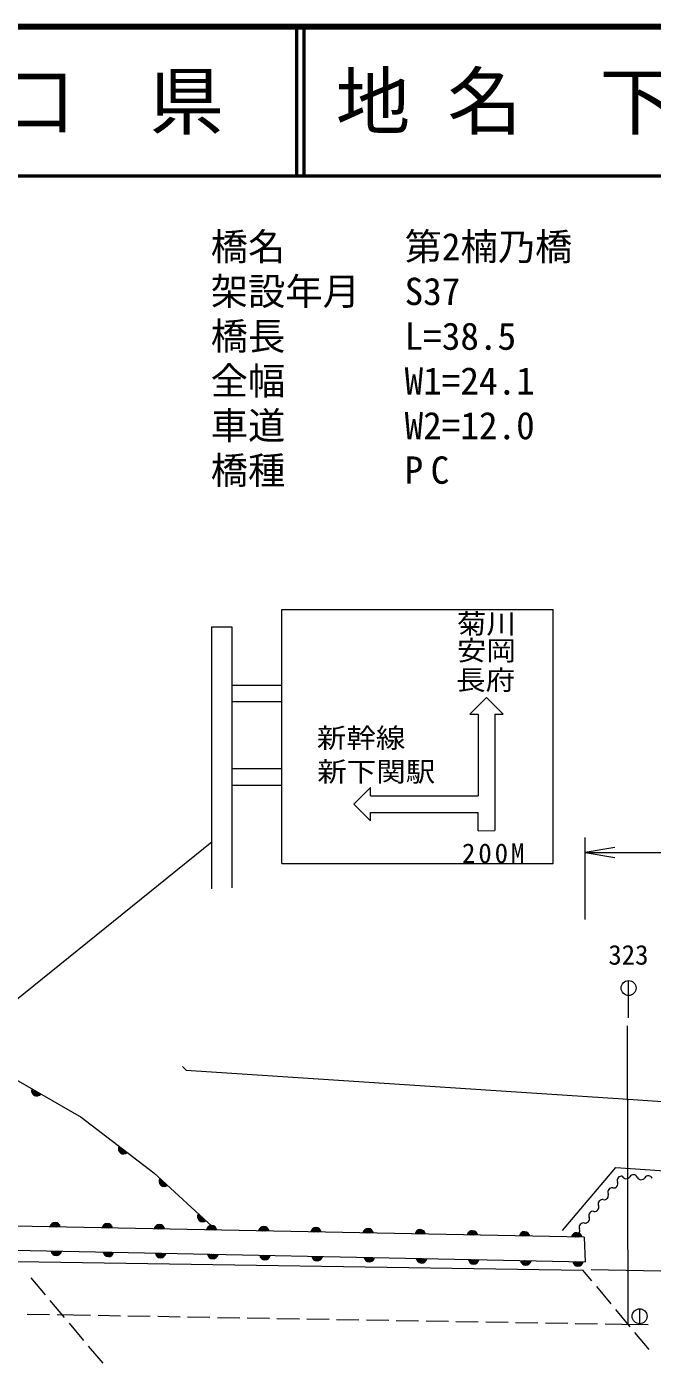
# Model space of a CAD drawing. Units: millimetres, scale not verified. Extents: x 40000 to 680000, y 20000 to 380000.
# Drawn here: x 349659 to 391610, y 290364 to 380000 of the extents above; entities that cross this region are included whole.
import ezdxf
from ezdxf.enums import TextEntityAlignment as Align

# ---------------------------------------------------------------- set-up
doc = ezdxf.new("R2010")
doc.units = ezdxf.units.MM
doc.header["$LTSCALE"] = 1000
for name, color, linetype, lineweight in [('M-STR-HTXT', 7, 'Continuous', 13), ('M-STR-STR1', 1, 'Continuous', 13), ('M-STR-STRC', 7, 'Continuous', 13), ('M-TTL', 2, 'Continuous', 140), ('M-TTL-LINE', 7, 'Continuous', 50), ('M-WORK', 1, 'Continuous', 13)]:
    doc.layers.add(name, color=color, linetype=linetype, lineweight=lineweight)
doc.layers.add('M-TTL-TXT', color=7, linetype='Continuous')
doc.styles.add('ＭＳ ゴシック', font='')
doc.styles.get('ＭＳ ゴシック').set_extended_font_data('MS Gothic')

# ---------------------------------------------------------------- blocks, each defined once
blk = doc.blocks.new('open_arrow')
at = {"color": 0, "linetype": 'Continuous', "lineweight": -2}
blk.add_lwpolyline([(7.5, 1.25), (0, 0), (7.5, -1.25)], dxfattribs=at)

msp = doc.modelspace()

# ---------------------------------------------------------------- linework, layer by layer
at = {"layer": 'M-STR-HTXT'}
for p, q in [((387100, 320122), (387100, 325622)), ((387100, 324622), (513340, 324622))]:
    msp.add_line(p, q, dxfattribs=at)
at = {"layer": 'M-STR-STR1'}
for p, q in [((349014, 297191), (386955, 296611)), ((349928, 296104), (350893, 294956)), ((387562, 295885), (386955, 296611)), ((388845, 294351), (387883, 295502)), ((351215, 294574), (352180, 293426)), ((390128, 292817), (389166, 293967)), ((352502, 293043), (353468, 291895)), ((391411, 291282), (390449, 292433)), ((353790, 291512), (354755, 290364))]:
    msp.add_line(p, q, dxfattribs=at)
at = {"layer": 'M-STR-STRC'}
for p, q in [((366763, 323887), (366763, 340918)), ((366763, 340918), (384955, 340918)), ((384955, 323887), (384955, 340918)), ((362059, 339763), (363403, 339763)), ((362059, 339763), (362059, 322173)), ((363403, 339763), (363403, 322254)), ((363403, 335843), (366763, 335843)), ((366763, 334723), (363403, 334723)), ((380494, 335021), (379374, 333901)), ((381614, 333901), (380494, 335021)), ((379374, 333901), (379934, 333901)), ((379934, 333901), (379934, 328422)), ((381054, 333901), (381054, 326084)), ((381054, 333901), (381614, 333901)), ((363403, 330243), (366763, 330243)), ((366763, 329123), (363403, 329123)), ((372708, 328982), (371588, 327862)), ((372708, 328422), (372708, 328982)), ((372708, 328422), (379934, 328422)), ((371588, 327862), (372708, 326742)), ((372708, 327302), (379934, 327302)), ((372708, 326742), (372708, 327302)), ((379943, 326082), (379943, 327300)), ((379943, 326082), (381054, 326084)), ((323573, 294270), (362085, 325355)), ((366763, 323887), (384955, 323887))]:
    msp.add_line(p, q, dxfattribs=at)
at = {"layer": 'M-TTL'}
msp.add_line((680000, 380000), (40000, 380000), dxfattribs=at)
at = {"layer": 'M-TTL-LINE'}
for p, q in [((367750, 380000), (367750, 370000)), ((368250, 380000), (368250, 370000)), ((40000, 370000), (680000, 370000))]:
    msp.add_line(p, q, dxfattribs=at)
at = {"layer": 'M-WORK'}
for p, q in [((390019, 313528), (390019, 316028)), ((389993, 292978), (389942, 313002)), ((389989, 308005), (389994, 308087)), ((387053, 298812), (340618, 299715)), ((387053, 298812), (387100, 297166)), ((340641, 298107), (387100, 297166)), ((390761, 294019), (390761, 293019)), ((349695, 293665), (351195, 293637)), ((351695, 293628), (352806, 293607)), ((352806, 293607), (353945, 293588)), ((354445, 293580), (355945, 293554)), ((356445, 293546), (357944, 293520)), ((358444, 293512), (359944, 293487)), ((360444, 293478), (361944, 293453)), ((362444, 293444), (363943, 293419)), ((364443, 293411), (365943, 293385)), ((366443, 293377), (367943, 293352)), ((368443, 293343), (369943, 293318)), ((370443, 293309), (371942, 293284)), ((372442, 293276), (373942, 293250)), ((374442, 293242), (375942, 293216)), ((376442, 293208), (377941, 293183)), ((378441, 293174), (379941, 293149)), ((380441, 293140), (381941, 293115)), ((382441, 293107), (383941, 293081)), ((384441, 293073), (385940, 293048)), ((386440, 293039), (387940, 293014)), ((388440, 293005), (389579, 292986)), ((389579, 292986), (391324, 292954))]:
    msp.add_line(p, q, dxfattribs=at)
for points in [[(346843, 310591), (353303, 306864), (358190, 303137), (362371, 299292)], [(360104, 310275), (360358, 310013), (389994, 308087), (483036, 301698), (485823, 304729), (485067, 306732)], [(385588, 299261), (389171, 303494), (512764, 295065), (513340, 294308), (484655, 294916), (465877, 295130), (387518, 296621)]]:
    msp.add_lwpolyline(points, dxfattribs=at)
for centre in [(390019, 315528), (390761, 293519)]:
    msp.add_circle(centre, 500, dxfattribs=at)
for centre, radius, start, end in [((350335, 308639), 354, 158.81577, 321.22095), ((350335, 308639), 283, 161.03981, 318.99691), ((350335, 308639), 212, 164.78614, 315.25058), ((350335, 308639), 142, 172.49787, 307.53886), ((350335, 308639), 100, 182.81553, 297.22119), ((356153, 304760), 354, 151.46421, 313.86939), ((356153, 304760), 283, 153.68825, 311.64535), ((356153, 304760), 212, 157.43458, 307.89903), ((356153, 304760), 142, 165.14631, 300.1873), ((356153, 304760), 100, 175.46397, 289.86964), ((390343, 302721), 287, 24.5876, 147.55192), ((358886, 302571), 354, 146.19065, 308.59583), ((358886, 302571), 283, 148.41469, 306.37179), ((358886, 302571), 212, 152.16102, 302.62546), ((358886, 302571), 142, 159.87274, 294.91373), ((358886, 302571), 100, 170.19041, 284.59607), ((388910, 301841), 288, 79.60147, 202.42684), ((389014, 302407), 288, 259.60147, 22.42684), ((389546, 302626), 288, 79.60147, 202.42684), ((389858, 303029), 287, 204.5876, 327.55192), ((390865, 302959), 287, 204.5876, 327.55192), ((391349, 302651), 287, 24.5876, 147.55192), ((388274, 301056), 288, 79.60147, 202.42684), ((388378, 301621), 288, 259.60147, 22.42684), ((361462, 300201), 354, 146.19065, 308.59583), ((361462, 300201), 283, 148.41469, 306.37179), ((361462, 300201), 212, 152.16102, 302.62546), ((387639, 300270), 288, 79.60147, 202.42684), ((387743, 300836), 288, 259.60147, 22.42684), ((351559, 299448), 354, 7.6829, 170.08808), ((351559, 299448), 283, 9.90694, 167.86404), ((351559, 299448), 212, 13.65326, 164.11771), ((351559, 299448), 142, 21.36499, 156.40598), ((351559, 299448), 100, 31.68266, 146.08832), ((355058, 299380), 354, 7.6829, 170.08808), ((355058, 299380), 283, 9.90694, 167.86404), ((355058, 299380), 212, 13.65326, 164.11771), ((355058, 299380), 142, 21.36499, 156.40598), ((355058, 299380), 100, 31.68266, 146.08832), ((358558, 299312), 354, 7.6829, 170.08808), ((358558, 299312), 283, 9.90694, 167.86404), ((358558, 299312), 212, 13.65326, 164.11771), ((358558, 299312), 142, 21.36499, 156.40598), ((358558, 299312), 100, 31.68266, 146.08832), ((361462, 300201), 142, 159.87274, 294.91373), ((361462, 300201), 100, 170.19041, 284.59607), ((362057, 299244), 354, 7.6829, 170.08808), ((362057, 299244), 283, 9.90694, 167.86404), ((362057, 299244), 212, 13.65326, 164.11771), ((362057, 299244), 142, 21.36499, 156.40598), ((365556, 299176), 354, 7.6829, 170.08808), ((365556, 299176), 283, 9.90694, 167.86404), ((365556, 299176), 212, 13.65326, 164.11771), ((369056, 299108), 354, 7.6829, 170.08808), ((369056, 299108), 283, 9.90694, 167.86404), ((372555, 299040), 354, 7.6829, 170.08808), ((387003, 299485), 288, 79.60147, 202.42684), ((387107, 300051), 288, 259.60147, 22.42684), ((362057, 299244), 100, 31.68266, 146.08832), ((365556, 299176), 142, 21.36499, 156.40598), ((365556, 299176), 100, 31.68266, 146.08832), ((369056, 299108), 212, 13.65326, 164.11771), ((369056, 299108), 142, 21.36499, 156.40598), ((369056, 299108), 100, 31.68266, 146.08832), ((372555, 299040), 283, 9.90694, 167.86404), ((372555, 299040), 212, 13.65326, 164.11771), ((372555, 299040), 142, 21.36499, 156.40598), ((372555, 299040), 100, 31.68266, 146.08832), ((376054, 298971), 354, 7.6829, 170.08808), ((376054, 298971), 283, 9.90694, 167.86404), ((376054, 298971), 212, 13.65326, 164.11771), ((376054, 298971), 142, 21.36499, 156.40598), ((376054, 298971), 100, 31.68266, 146.08832), ((379554, 298903), 354, 7.6829, 170.08808), ((379554, 298903), 283, 9.90694, 167.86404), ((379554, 298903), 212, 13.65326, 164.11771), ((379554, 298903), 142, 21.36499, 156.40598), ((379554, 298903), 100, 31.68266, 146.08832), ((383053, 298835), 354, 7.6829, 170.08808), ((383053, 298835), 283, 9.90694, 167.86404), ((383053, 298835), 212, 13.65326, 164.11771), ((383053, 298835), 142, 21.36499, 156.40598), ((383053, 298835), 100, 31.68266, 146.08832), ((386552, 298767), 354, 7.6829, 170.08808), ((386552, 298767), 283, 9.90694, 167.86404), ((386552, 298767), 212, 13.65326, 164.11771), ((386471, 299266), 288, 259.60147, 22.42684), ((386552, 298767), 142, 21.36499, 156.40598), ((386552, 298767), 100, 31.68266, 146.08832), ((351640, 297939), 354, 187.63618, 350.04136), ((351640, 297939), 283, 189.86022, 347.81732), ((351640, 297939), 212, 193.60655, 344.07099), ((351640, 297939), 142, 201.31828, 336.35927), ((351640, 297939), 100, 211.63594, 326.0416), ((355139, 297868), 354, 187.63618, 350.04136), ((355139, 297868), 283, 189.86022, 347.81732), ((355139, 297868), 212, 193.60655, 344.07099), ((355139, 297868), 142, 201.31828, 336.35927), ((355139, 297868), 100, 211.63594, 326.0416), ((358638, 297797), 354, 187.63618, 350.04136), ((358638, 297797), 283, 189.86022, 347.81732), ((358638, 297797), 212, 193.60655, 344.07099), ((358638, 297797), 142, 201.31828, 336.35927), ((358638, 297797), 100, 211.63594, 326.0416), ((362138, 297726), 354, 187.63618, 350.04136), ((362138, 297726), 283, 189.86022, 347.81732), ((362138, 297726), 212, 193.60655, 344.07099), ((362138, 297726), 142, 201.31828, 336.35927), ((362138, 297726), 100, 211.63594, 326.0416), ((365637, 297655), 354, 187.63618, 350.04136), ((365637, 297655), 283, 189.86022, 347.81732), ((365637, 297655), 212, 193.60655, 344.07099), ((365637, 297655), 142, 201.31828, 336.35927), ((365637, 297655), 100, 211.63594, 326.0416), ((369136, 297584), 354, 187.63618, 350.04136), ((369136, 297584), 283, 189.86022, 347.81732), ((369136, 297584), 212, 193.60655, 344.07099), ((369136, 297584), 142, 201.31828, 336.35927), ((369136, 297584), 100, 211.63594, 326.0416), ((372636, 297513), 354, 187.63618, 350.04136), ((372636, 297513), 283, 189.86022, 347.81732), ((372636, 297513), 212, 193.60655, 344.07099), ((372636, 297513), 142, 201.31828, 336.35927), ((372636, 297513), 100, 211.63594, 326.0416), ((376135, 297442), 354, 187.63618, 350.04136), ((376135, 297442), 283, 189.86022, 347.81732), ((376135, 297442), 212, 193.60655, 344.07099), ((376135, 297442), 142, 201.31828, 336.35927), ((376135, 297442), 100, 211.63594, 326.0416), ((379634, 297371), 354, 187.63618, 350.04136), ((379634, 297371), 283, 189.86022, 347.81732), ((379634, 297371), 212, 193.60655, 344.07099), ((379634, 297371), 142, 201.31828, 336.35927), ((379634, 297371), 100, 211.63594, 326.0416), ((383133, 297300), 354, 187.63618, 350.04136), ((383133, 297300), 283, 189.86022, 347.81732), ((383133, 297300), 212, 193.60655, 344.07099), ((383133, 297300), 142, 201.31828, 336.35927), ((383133, 297300), 100, 211.63594, 326.0416), ((386633, 297229), 354, 187.63618, 350.04136), ((386633, 297229), 283, 189.86022, 347.81732), ((386633, 297229), 212, 193.60655, 344.07099), ((386633, 297229), 142, 201.31828, 336.35927), ((386633, 297229), 100, 211.63594, 326.0416)]:
    msp.add_arc(centre, radius, start, end, dxfattribs=at)

# ---------------------------------------------------------------- block references
at = {"layer": 'M-STR-HTXT', "xscale": 267, "yscale": 267}
msp.add_blockref('open_arrow', (387100, 324622), dxfattribs=at)

# ---------------------------------------------------------------- texts
at = {"layer": 'M-STR-HTXT', "style": 'ＭＳ ゴシック'}
for s, p in [('橋名', (362000, 365250)), ('第2楠乃橋', (375000, 365250)), ('架設年月', (362000, 362250)), ('S37', (375000, 362250)), ('橋長', (362000, 359250)), ('L=38.5', (375000, 359250)), ('全幅', (362000, 356250)), ('W1=24.1', (375000, 356250)), ('車道', (362000, 353250)), ('W2=12.0', (375000, 353250)), ('橋種', (362000, 350250))]:
    msp.add_text(s, height=1833, dxfattribs=at).set_placement(p, align=Align.MIDDLE_LEFT)
at = {"layer": 'M-STR-HTXT', "insert": (375000, 350250), "char_height": 1833, "attachment_point": 4, "style": 'ＭＳ ゴシック'}
msp.add_mtext('\\T1.4;PC', dxfattribs=at)
at = {"layer": 'M-STR-STRC', "style": 'ＭＳ ゴシック', "width": 1.1}
for s, p in [('菊川', (378504, 338910)), ('安岡', (378504, 337110)), ('長府', (378455, 335134)), ('新幹線', (369112, 331246)), ('新下関駅', (369139, 328983))]:
    msp.add_text(s, height=1320, dxfattribs=at).set_placement(p, align=Align.BOTTOM_LEFT)
at = {"layer": 'M-STR-STRC', "insert": (378850, 323887), "char_height": 1320, "attachment_point": 7, "style": 'ＭＳ ゴシック'}
msp.add_mtext('\\T1.22;200M', dxfattribs=at)
at = {"layer": 'M-TTL-TXT', "style": 'ＭＳ ゴシック'}
for s, p in [('地 名', (370380, 375000)), ('下関市一の宮町，一の宮本町，秋根南町', (388072, 375000))]:
    msp.add_text(s, height=3666, dxfattribs=at).set_placement(p, align=Align.MIDDLE_LEFT)
msp.add_text('山\u3000口\u3000県', height=3666, dxfattribs=at).set_placement((350375, 375000), align=Align.MIDDLE_CENTER)
at = {"layer": 'M-WORK', "style": 'ＭＳ ゴシック'}
msp.add_text('323', height=1320, dxfattribs=at).set_placement((390010, 317757), align=Align.MIDDLE_CENTER)

doc.saveas('drawing.dxf')
